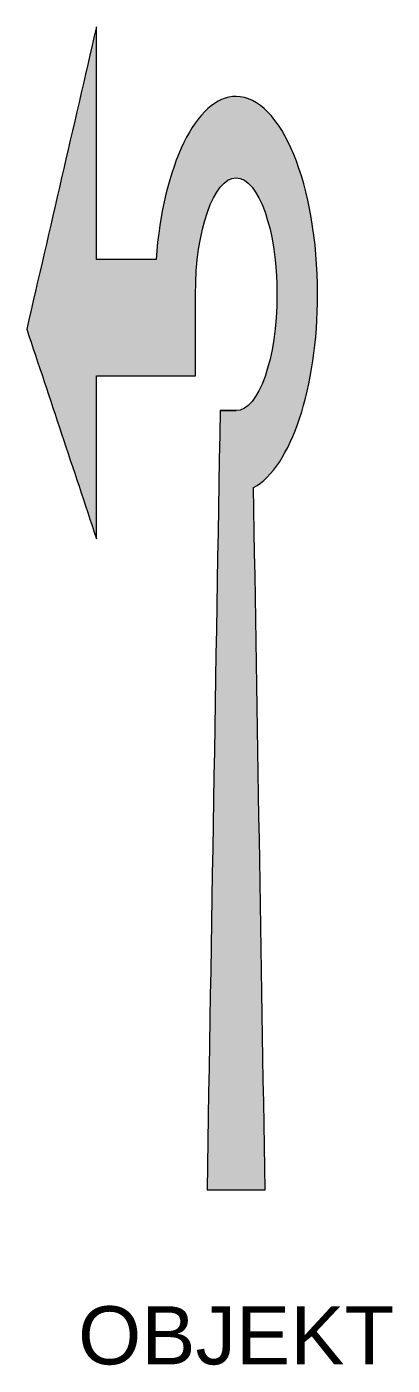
# Model space of a CAD drawing. Header units: metres. Extents: x -0.9 to 0.67, y -0.75 to 5.
import ezdxf
from ezdxf.enums import TextEntityAlignment as Align

# ---------------------------------------------------------------- set-up
doc = ezdxf.new("R2010")
doc.units = ezdxf.units.M
doc.layers.get('Defpoints').update_dxf_attribs({"color": 140, "lineweight": 5})
doc.styles.get("Standard").update_dxf_attribs({"font": 'arial.ttf'})

msp = doc.modelspace()

# ---------------------------------------------------------------- hatches: boundary and pattern name
h = msp.add_hatch(color=256)
h.dxf.hatch_style = 1
edge = h.paths.add_edge_path()
edge.add_spline(control_points=[(-0.8997, 3.7003), (-0.7998, 3.4), (-0.7, 3.0998), (-0.6001, 2.7995)], knot_values=[9, 9, 9, 9, 10, 10, 10, 10], weights=[1, 1, 1, 1], degree=3, periodic=0)
edge.add_spline(control_points=[(-0.6001, 2.7995), (-0.6001, 3.0331), (-0.6001, 3.2667), (-0.6001, 3.5002)], knot_values=[10, 10, 10, 10, 11, 11, 11, 11], weights=[1, 1, 1, 1], degree=3, periodic=0)
edge.add_spline(control_points=[(-0.6001, 3.5002), (-0.4583, 3.5002), (-0.3165, 3.5002), (-0.1746, 3.5002)], knot_values=[11, 11, 11, 11, 12, 12, 12, 12], weights=[1, 1, 1, 1], degree=3, periodic=0)
edge.add_spline(control_points=[(-0.1746, 3.5002), (-0.1746, 3.6166), (-0.1746, 3.7331), (-0.1746, 3.8495)], knot_values=[12, 12, 12, 12, 13, 13, 13, 13], weights=[1, 1, 1, 1], degree=3, periodic=0)
edge.add_spline(control_points=[(-0.1746, 3.8495), (-0.1746, 4.1257), (-0.0963, 4.3501), (0, 4.3501)], knot_values=[13, 13, 13, 13, 14, 14, 14, 14], weights=[1, 1, 1, 1], degree=3, periodic=0)
edge.add_spline(control_points=[(0, 4.3501), (0.0974, 4.3501), (0.1757, 4.1257), (0.1757, 3.8495)], knot_values=[14, 14, 14, 14, 15, 15, 15, 15], weights=[1, 1, 1, 1], degree=3, periodic=0)
edge.add_spline(control_points=[(0.1757, 3.8495), (0.1757, 3.5743), (0.0974, 3.3499), (0, 3.3499)], knot_values=[15, 15, 15, 15, 16, 16, 16, 16], weights=[1, 1, 1, 1], degree=3, periodic=0)
edge.add_line((0, 3.3499), (-0.0688, 3.3499))
edge.add_spline(control_points=[(-0.0688, 3.3499), (-0.0875, 2.2333), (-0.1062, 1.1166), (-0.1249, 0)], knot_values=[0, 0, 0, 0, 1, 1, 1, 1], weights=[1, 1, 1, 1], degree=3, periodic=0)
edge.add_spline(control_points=[(-0.1249, 0), (-0.0416, 0), (0.0416, 0), (0.1249, 0)], knot_values=[1, 1, 1, 1, 2, 2, 2, 2], weights=[1, 1, 1, 1], degree=3, periodic=0)
edge.add_spline(control_points=[(0.1249, 0), (0.1083, 1.0066), (0.0917, 2.0131), (0.0751, 3.0197)], knot_values=[2, 2, 2, 2, 3, 3, 3, 3], weights=[1, 1, 1, 1], degree=3, periodic=0)
edge.add_spline(control_points=[(0.0751, 3.0197), (0.236, 3.1044), (0.3503, 3.4505), (0.3503, 3.8495)], knot_values=[3, 3, 3, 3, 4, 4, 4, 4], weights=[1, 1, 1, 1], degree=3, periodic=0)
edge.add_spline(control_points=[(0.3503, 3.8495), (0.3503, 4.3194), (0.1937, 4.7005), (0, 4.7005)], knot_values=[4, 4, 4, 4, 5, 5, 5, 5], weights=[1, 1, 1, 1], degree=3, periodic=0)
edge.add_spline(control_points=[(0, 4.7005), (-0.1693, 4.7005), (-0.3144, 4.4052), (-0.344, 3.9998)], knot_values=[5, 5, 5, 5, 6, 6, 6, 6], weights=[1, 1, 1, 1], degree=3, periodic=0)
edge.add_spline(control_points=[(-0.344, 3.9998), (-0.4294, 3.9998), (-0.5147, 3.9998), (-0.6001, 3.9998)], knot_values=[6, 6, 6, 6, 7, 7, 7, 7], weights=[1, 1, 1, 1], degree=3, periodic=0)
edge.add_spline(control_points=[(-0.6001, 3.9998), (-0.6001, 4.3332), (-0.6001, 4.6666), (-0.6001, 5)], knot_values=[7, 7, 7, 7, 8, 8, 8, 8], weights=[1, 1, 1, 1], degree=3, periodic=0)
edge.add_spline(control_points=[(-0.6001, 5), (-0.7, 4.5668), (-0.7998, 4.1335), (-0.8997, 3.7003)], knot_values=[8, 8, 8, 8, 9, 9, 9, 9], weights=[1, 1, 1, 1], degree=3, periodic=0)

# ---------------------------------------------------------------- linework, layer by layer
msp.add_lwpolyline([(0, 3.3499), (-0.0688, 3.3499), (0, 3.3499)], close=True)
msp.add_open_spline([(-0.0688, 3.3499), (-0.0875, 2.2333), (-0.1062, 1.1166), (-0.1249, 0), (-0.0416, 0), (0.0416, 0), (0.1249, 0), (0.1083, 1.0066), (0.0917, 2.0131), (0.0751, 3.0197), (0.236, 3.1044), (0.3503, 3.4505), (0.3503, 3.8495), (0.3503, 4.3194), (0.1937, 4.7005), (0, 4.7005), (-0.1693, 4.7005), (-0.3144, 4.4052), (-0.344, 3.9998), (-0.4294, 3.9998), (-0.5147, 3.9998), (-0.6001, 3.9998), (-0.6001, 4.3332), (-0.6001, 4.6666), (-0.6001, 5), (-0.7, 4.5668), (-0.7998, 4.1335), (-0.8997, 3.7003), (-0.7998, 3.4), (-0.7, 3.0998), (-0.6001, 2.7995), (-0.6001, 3.0331), (-0.6001, 3.2667), (-0.6001, 3.5002), (-0.4583, 3.5002), (-0.3165, 3.5002), (-0.1746, 3.5002), (-0.1746, 3.6166), (-0.1746, 3.7331), (-0.1746, 3.8495), (-0.1746, 4.1257), (-0.0963, 4.3501), (0, 4.3501), (0.0974, 4.3501), (0.1757, 4.1257), (0.1757, 3.8495), (0.1757, 3.5743), (0.0974, 3.3499), (0, 3.3499)], degree=3, knots=[0, 0, 0, 0, 1, 1, 1, 2, 2, 2, 3, 3, 3, 4, 4, 4, 5, 5, 5, 6, 6, 6, 7, 7, 7, 8, 8, 8, 9, 9, 9, 10, 10, 10, 11, 11, 11, 12, 12, 12, 13, 13, 13, 14, 14, 14, 15, 15, 15, 16, 16, 16, 16])

# ---------------------------------------------------------------- texts
at = {"layer": 'Defpoints'}
msp.add_attdef('OBJEKT', text='630-13', height=0.25, dxfattribs=at).set_placement((0, -0.5), align=Align.TOP_CENTER)

doc.saveas('drawing.dxf')
